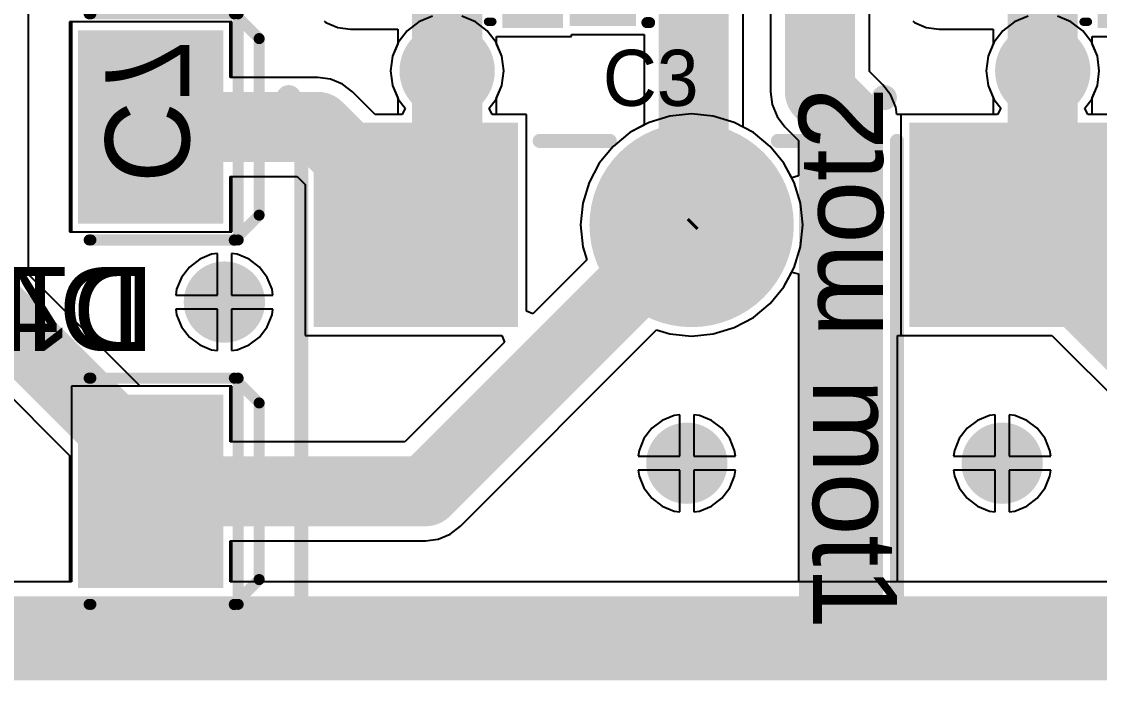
# Model space of a CAD drawing. Extents: x 60.8 to 138.7, y 69.3 to 128.3.
# Drawn here: x 84.97 to 104.51, y 69.34 to 81.28 of the extents above; entities that cross this region are included whole.
import ezdxf

# ---------------------------------------------------------------- set-up
doc = ezdxf.new("R2010")
doc.units = 0
doc.layers.get('0').update_dxf_attribs({"linetype": 'CONTINUOUS'})
for name, color, linetype in [('BOTTOMLAYER', 5, 'CONTINUOUS'), ('BOTTOMOVERLAY', 54, 'CONTINUOUS'), ('BOTTOMPASTE', 16, 'CONTINUOUS'), ('BOTTOMSOLDER', 6, 'CONTINUOUS'), ('MECHANICAL1', 6, 'CONTINUOUS'), ('MULTILAYER', 9, 'CONTINUOUS'), ('TOPLAYER', 1, 'CONTINUOUS'), ('TOPOVERLAY', 2, 'CONTINUOUS'), ('TOPPASTE', 8, 'CONTINUOUS'), ('TOPSOLDER', 216, 'CONTINUOUS')]:
    doc.layers.add(name, color=color, linetype=linetype)

# ---------------------------------------------------------------- blocks, each defined once
blk = doc.blocks.new('C0805C_9')
at = {"layer": 'TOPLAYER'}
for points in [[(-0.5, -0.85), (0.5, -0.85), (-0.5, 0.85), (0.5, 0.85)], [(1.15, -0.85), (2.15, -0.85), (1.15, 0.85), (2.15, 0.85)]]:
    blk.add_solid(points, dxfattribs=at)
at = {"layer": 'TOPOVERLAY', "const_width": 0.2}
for points in [[(0.8, 0.889), (0.85, 0.889)], [(0.8, -0.889), (0.85, -0.889)]]:
    blk.add_lwpolyline(points, dxfattribs=at)
at = {"layer": 'TOPOVERLAY', "const_width": 0.1}
for points in [[(0.75, 0.889, 1), (0.85, 0.889, 1)], [(0.8, 0.889, 1), (0.9, 0.889, 1)], [(0.75, -0.889, 1), (0.85, -0.889, 1)], [(0.8, -0.889, 1), (0.9, -0.889, 1)]]:
    blk.add_lwpolyline(points, format="xyb", close=True, dxfattribs=at)
at = {"layer": 'TOPPASTE'}
for points in [[(-0.5, -0.85), (0.5, -0.85), (-0.5, 0.85), (0.5, 0.85)], [(1.15, -0.85), (2.15, -0.85), (1.15, 0.85), (2.15, 0.85)]]:
    blk.add_solid(points, dxfattribs=at)
at = {"layer": 'TOPSOLDER'}
for points in [[(-0.602, -0.952), (0.602, -0.952), (-0.602, 0.952), (0.602, 0.952)], [(1.048, -0.952), (2.252, -0.952), (1.048, 0.952), (2.252, 0.952)]]:
    blk.add_solid(points, dxfattribs=at)
blk = doc.blocks.new('DSO_C2_X3_3_21')
at = {"layer": 'MECHANICAL1', "const_width": 0.1}
for points in [[(0, 0.2), (0, -0.2)], [(0.2, 0), (-0.2, 0)]]:
    blk.add_lwpolyline(points, dxfattribs=at)
at = {"layer": 'MECHANICAL1', "const_width": 0.05}
for points in [[(-0.025, 0.2, 1), (0.025, 0.2, 1)], [(-0.225, 0, 1), (-0.175, 0, 1)], [(0.175, 0, 1), (0.225, 0, 1)], [(-0.025, -0.2, 1), (0.025, -0.2, 1)]]:
    blk.add_lwpolyline(points, format="xyb", close=True, dxfattribs=at)
at = {"layer": 'TOPLAYER'}
for points in [[(-4.675, -1.65), (-2.275, -1.65), (-4.675, 1.65), (-2.275, 1.65)], [(2.275, -1.65), (4.675, -1.65), (2.275, 1.65), (4.675, 1.65)]]:
    blk.add_solid(points, dxfattribs=at)
at = {"layer": 'TOPOVERLAY', "const_width": 0.2}
for points in [[(-5.075, 2.05), (-5.075, -2.05)], [(-2.375, 2.05), (-5.075, 2.05)], [(4.975, 2.05), (2.375, 2.05)], [(5.425, 1.6), (4.975, 2.055)], [(5.425, 1.6), (5.425, -1.6)], [(5.425, -1.6), (4.975, -2.05)], [(-2.375, -2.05), (-5.075, -2.05)], [(4.975, -2.05), (2.375, -2.05)]]:
    blk.add_lwpolyline(points, dxfattribs=at)
at = {"layer": 'TOPOVERLAY', "const_width": 0.1}
for points in [[(-5.125, 2.05, 1), (-5.025, 2.05, 1)], [(-5.125, 2.05, 1), (-5.025, 2.05, 1)], [(-2.425, 2.05, 1), (-2.325, 2.05, 1)], [(2.325, 2.05, 1), (2.425, 2.05, 1)], [(4.925, 2.055, 1), (5.025, 2.055, 1)], [(4.925, 2.05, 1), (5.025, 2.05, 1)], [(5.375, 1.6, 1), (5.475, 1.6, 1)], [(5.375, 1.6, 1), (5.475, 1.6, 1)], [(5.375, -1.6, 1), (5.475, -1.6, 1)], [(5.375, -1.6, 1), (5.475, -1.6, 1)], [(-5.125, -2.05, 1), (-5.025, -2.05, 1)], [(-5.125, -2.05, 1), (-5.025, -2.05, 1)], [(-2.425, -2.05, 1), (-2.325, -2.05, 1)], [(2.325, -2.05, 1), (2.425, -2.05, 1)], [(4.925, -2.05, 1), (5.025, -2.05, 1)], [(4.925, -2.05, 1), (5.025, -2.05, 1)]]:
    blk.add_lwpolyline(points, format="xyb", close=True, dxfattribs=at)
at = {"layer": 'TOPPASTE'}
for points in [[(-4.675, -1.65), (-2.275, -1.65), (-4.675, 1.65), (-2.275, 1.65)], [(2.275, -1.65), (4.675, -1.65), (2.275, 1.65), (4.675, 1.65)]]:
    blk.add_solid(points, dxfattribs=at)
at = {"layer": 'TOPSOLDER'}
for points in [[(-4.777, -1.752), (-2.173, -1.752), (-4.777, 1.752), (-2.173, 1.752)], [(2.173, -1.752), (4.777, -1.752), (2.173, 1.752), (4.777, 1.752)]]:
    blk.add_solid(points, dxfattribs=at)
blk = doc.blocks.new('B__________________2____33')
at = {"layer": 'BOTTOMLAYER', "const_width": 1.75}
blk.add_lwpolyline([(1.625, 0, 1), (3.375, 0, 1)], format="xyb", close=True, dxfattribs=at)
at = {"layer": 'BOTTOMLAYER'}
blk.add_solid([(-0.75, 1.75), (-4.25, 1.75), (-0.75, -1.75), (-4.25, -1.75)], dxfattribs=at)
at = {"layer": 'BOTTOMSOLDER', "const_width": 1.852}
blk.add_lwpolyline([(1.574, 0, 1), (3.426, 0, 1)], format="xyb", close=True, dxfattribs=at)
at = {"layer": 'BOTTOMSOLDER'}
blk.add_solid([(-0.648, 1.852), (-4.352, 1.852), (-0.648, -1.852), (-4.352, -1.852)], dxfattribs=at)
at = {"layer": 'MULTILAYER', "const_width": 1.75}
blk.add_lwpolyline([(1.625, 0, 1), (3.375, 0, 1)], format="xyb", close=True, dxfattribs=at)
at = {"layer": 'MULTILAYER'}
blk.add_solid([(-0.75, 1.75), (-4.25, 1.75), (-0.75, -1.75), (-4.25, -1.75)], dxfattribs=at)
at = {"layer": 'TOPLAYER', "const_width": 1.75}
blk.add_lwpolyline([(1.625, 0, 1), (3.375, 0, 1)], format="xyb", close=True, dxfattribs=at)
at = {"layer": 'TOPLAYER'}
blk.add_solid([(-0.75, 1.75), (-4.25, 1.75), (-0.75, -1.75), (-4.25, -1.75)], dxfattribs=at)
at = {"layer": 'TOPOVERLAY'}
for points, const_width in [([(-4.702, 2.308, 1), (-4.902, 2.308, 1)], 0.254), ([(-4.965, 2.308, 1), (-4.838, 2.308, 1)], 0.127), ([(-4.765, 2.308, 1), (-4.638, 2.308, 1)], 0.127), ([(-4.636, 1.524, 1), (-4.508, 1.524, 1)], 0.127), ([(-0.318, 1.524, 1), (-0.191, 1.524, 1)], 0.127), ([(0.952, 1.524, 1), (1.079, 1.524, 1)], 0.127), ([(4, 1.524, 1), (4.128, 1.524, 1)], 0.127), ([(4.508, 1.524, 1), (4.636, 1.524, 1)], 0.127), ([(4.508, 1.524, 1), (4.636, 1.524, 1)], 0.127), ([(-4.636, -7.874, 1), (-4.508, -7.874, 1)], 0.127), ([(-4.636, -7.874, 1), (-4.508, -7.874, 1)], 0.127), ([(4.508, -7.874, 1), (4.636, -7.874, 1)], 0.127), ([(4.508, -7.874, 1), (4.636, -7.874, 1)], 0.127)]:
    blk.add_lwpolyline(points, format="xyb", close=True, dxfattribs=dict(at, const_width=const_width))
at = {"layer": 'TOPOVERLAY', "const_width": 0.254}
for points in [[(-4.572, -7.874), (-4.572, 1.524)], [(-0.254, 1.524), (1.016, 1.524)], [(4.064, 1.524), (4.572, 1.524)], [(4.572, -7.874), (4.572, 1.524)], [(-4.572, -7.874), (4.572, -7.874)]]:
    blk.add_lwpolyline(points, dxfattribs=at)
at = {"layer": 'TOPSOLDER', "const_width": 1.852}
blk.add_lwpolyline([(1.574, 0, 1), (3.426, 0, 1)], format="xyb", close=True, dxfattribs=at)
at = {"layer": 'TOPSOLDER'}
blk.add_solid([(-0.648, 1.852), (-4.352, 1.852), (-0.648, -1.852), (-4.352, -1.852)], dxfattribs=at)
blk = doc.blocks.new('B__________________2____34')
at = {"layer": 'BOTTOMLAYER', "const_width": 1.75}
blk.add_lwpolyline([(1.625, 0, 1), (3.375, 0, 1)], format="xyb", close=True, dxfattribs=at)
at = {"layer": 'BOTTOMLAYER'}
blk.add_solid([(-0.75, 1.75), (-4.25, 1.75), (-0.75, -1.75), (-4.25, -1.75)], dxfattribs=at)
at = {"layer": 'BOTTOMSOLDER', "const_width": 1.852}
blk.add_lwpolyline([(1.574, 0, 1), (3.426, 0, 1)], format="xyb", close=True, dxfattribs=at)
at = {"layer": 'BOTTOMSOLDER'}
blk.add_solid([(-0.648, 1.852), (-4.352, 1.852), (-0.648, -1.852), (-4.352, -1.852)], dxfattribs=at)
at = {"layer": 'MULTILAYER', "const_width": 1.75}
blk.add_lwpolyline([(1.625, 0, 1), (3.375, 0, 1)], format="xyb", close=True, dxfattribs=at)
at = {"layer": 'MULTILAYER'}
blk.add_solid([(-0.75, 1.75), (-4.25, 1.75), (-0.75, -1.75), (-4.25, -1.75)], dxfattribs=at)
at = {"layer": 'TOPLAYER', "const_width": 1.75}
blk.add_lwpolyline([(1.625, 0, 1), (3.375, 0, 1)], format="xyb", close=True, dxfattribs=at)
at = {"layer": 'TOPLAYER'}
blk.add_solid([(-0.75, 1.75), (-4.25, 1.75), (-0.75, -1.75), (-4.25, -1.75)], dxfattribs=at)
at = {"layer": 'TOPOVERLAY'}
for points, const_width in [([(-4.702, 2.308, 1), (-4.902, 2.308, 1)], 0.254), ([(-4.965, 2.308, 1), (-4.838, 2.308, 1)], 0.127), ([(-4.765, 2.308, 1), (-4.638, 2.308, 1)], 0.127), ([(-4.636, 1.524, 1), (-4.508, 1.524, 1)], 0.127), ([(-0.318, 1.524, 1), (-0.191, 1.524, 1)], 0.127), ([(0.952, 1.524, 1), (1.079, 1.524, 1)], 0.127), ([(4, 1.524, 1), (4.128, 1.524, 1)], 0.127), ([(4.508, 1.524, 1), (4.636, 1.524, 1)], 0.127), ([(4.508, 1.524, 1), (4.636, 1.524, 1)], 0.127), ([(-4.636, -7.874, 1), (-4.508, -7.874, 1)], 0.127), ([(-4.636, -7.874, 1), (-4.508, -7.874, 1)], 0.127), ([(4.508, -7.874, 1), (4.636, -7.874, 1)], 0.127), ([(4.508, -7.874, 1), (4.636, -7.874, 1)], 0.127)]:
    blk.add_lwpolyline(points, format="xyb", close=True, dxfattribs=dict(at, const_width=const_width))
at = {"layer": 'TOPOVERLAY', "const_width": 0.254}
for points in [[(-4.572, -7.874), (-4.572, 1.524)], [(-0.254, 1.524), (1.016, 1.524)], [(4.064, 1.524), (4.572, 1.524)], [(4.572, -7.874), (4.572, 1.524)], [(-4.572, -7.874), (4.572, -7.874)]]:
    blk.add_lwpolyline(points, dxfattribs=at)
at = {"layer": 'TOPSOLDER', "const_width": 1.852}
blk.add_lwpolyline([(1.574, 0, 1), (3.426, 0, 1)], format="xyb", close=True, dxfattribs=at)
at = {"layer": 'TOPSOLDER'}
blk.add_solid([(-0.648, 1.852), (-4.352, 1.852), (-0.648, -1.852), (-4.352, -1.852)], dxfattribs=at)
blk = doc.blocks.new('C0805R_40')
at = {"layer": 'TOPLAYER'}
for points in [[(-0.45, -0.775), (0.45, -0.775), (-0.45, 0.775), (0.45, 0.775)], [(1.1, -0.775), (2, -0.775), (1.1, 0.775), (2, 0.775)]]:
    blk.add_solid(points, dxfattribs=at)
at = {"layer": 'TOPOVERLAY', "const_width": 0.15}
for points in [[(0.81, 0.762), (0.73, 0.762)], [(0.81, -0.762), (0.73, -0.762)]]:
    blk.add_lwpolyline(points, dxfattribs=at)
at = {"layer": 'TOPOVERLAY', "const_width": 0.075}
for points in [[(0.693, 0.762, 1), (0.768, 0.762, 1)], [(0.773, 0.762, 1), (0.848, 0.762, 1)], [(0.693, -0.762, 1), (0.768, -0.762, 1)], [(0.773, -0.762, 1), (0.848, -0.762, 1)]]:
    blk.add_lwpolyline(points, format="xyb", close=True, dxfattribs=at)
at = {"layer": 'TOPPASTE'}
for points in [[(-0.45, -0.775), (0.45, -0.775), (-0.45, 0.775), (0.45, 0.775)], [(1.1, -0.775), (2, -0.775), (1.1, 0.775), (2, 0.775)]]:
    blk.add_solid(points, dxfattribs=at)
at = {"layer": 'TOPSOLDER'}
for points in [[(-0.552, -0.877), (0.552, -0.877), (-0.552, 0.877), (0.552, 0.877)], [(0.998, -0.877), (2.102, -0.877), (0.998, 0.877), (2.102, 0.877)]]:
    blk.add_solid(points, dxfattribs=at)
blk = doc.blocks.new('C0805R_41')
at = {"layer": 'TOPLAYER'}
for points in [[(-0.45, -0.775), (0.45, -0.775), (-0.45, 0.775), (0.45, 0.775)], [(1.1, -0.775), (2, -0.775), (1.1, 0.775), (2, 0.775)]]:
    blk.add_solid(points, dxfattribs=at)
at = {"layer": 'TOPOVERLAY', "const_width": 0.15}
for points in [[(0.81, 0.762), (0.73, 0.762)], [(0.81, -0.762), (0.73, -0.762)]]:
    blk.add_lwpolyline(points, dxfattribs=at)
at = {"layer": 'TOPOVERLAY', "const_width": 0.075}
for points in [[(0.693, 0.762, 1), (0.768, 0.762, 1)], [(0.773, 0.762, 1), (0.848, 0.762, 1)], [(0.693, -0.762, 1), (0.768, -0.762, 1)], [(0.773, -0.762, 1), (0.848, -0.762, 1)]]:
    blk.add_lwpolyline(points, format="xyb", close=True, dxfattribs=at)
at = {"layer": 'TOPPASTE'}
for points in [[(-0.45, -0.775), (0.45, -0.775), (-0.45, 0.775), (0.45, 0.775)], [(1.1, -0.775), (2, -0.775), (1.1, 0.775), (2, 0.775)]]:
    blk.add_solid(points, dxfattribs=at)
at = {"layer": 'TOPSOLDER'}
for points in [[(-0.552, -0.877), (0.552, -0.877), (-0.552, 0.877), (0.552, 0.877)], [(0.998, -0.877), (2.102, -0.877), (0.998, 0.877), (2.102, 0.877)]]:
    blk.add_solid(points, dxfattribs=at)
blk = doc.blocks.new('DSO_C2_X3_3_B_64')
at = {"layer": 'BOTTOMLAYER'}
for points in [[(-4.675, -1.65), (-2.275, -1.65), (-4.675, 1.65), (-2.275, 1.65)], [(2.275, -1.65), (4.675, -1.65), (2.275, 1.65), (4.675, 1.65)]]:
    blk.add_solid(points, dxfattribs=at)
at = {"layer": 'BOTTOMOVERLAY', "const_width": 0.2}
for points in [[(-5.075, -2.05), (-5.075, 2.05)], [(-5.075, 2.05), (-2.375, 2.05)], [(2.375, 2.05), (4.975, 2.05)], [(4.975, 2.05), (5.425, 1.6)], [(5.425, -1.6), (5.425, 1.6)], [(4.975, -2.055), (5.425, -1.6)], [(-5.075, -2.05), (-2.375, -2.05)], [(2.375, -2.05), (4.975, -2.05)]]:
    blk.add_lwpolyline(points, dxfattribs=at)
at = {"layer": 'BOTTOMOVERLAY', "const_width": 0.1}
for points in [[(-5.125, 2.05, 1), (-5.025, 2.05, 1)], [(-5.125, 2.05, 1), (-5.025, 2.05, 1)], [(-2.425, 2.05, 1), (-2.325, 2.05, 1)], [(2.325, 2.05, 1), (2.425, 2.05, 1)], [(4.925, 2.05, 1), (5.025, 2.05, 1)], [(4.925, 2.05, 1), (5.025, 2.05, 1)], [(5.375, 1.6, 1), (5.475, 1.6, 1)], [(5.375, 1.6, 1), (5.475, 1.6, 1)], [(5.375, -1.6, 1), (5.475, -1.6, 1)], [(5.375, -1.6, 1), (5.475, -1.6, 1)], [(-5.125, -2.05, 1), (-5.025, -2.05, 1)], [(-5.125, -2.05, 1), (-5.025, -2.05, 1)], [(-2.425, -2.05, 1), (-2.325, -2.05, 1)], [(2.325, -2.05, 1), (2.425, -2.05, 1)], [(4.925, -2.05, 1), (5.025, -2.05, 1)], [(4.925, -2.055, 1), (5.025, -2.055, 1)]]:
    blk.add_lwpolyline(points, format="xyb", close=True, dxfattribs=at)
at = {"layer": 'BOTTOMPASTE'}
for points in [[(-4.675, -1.65), (-2.275, -1.65), (-4.675, 1.65), (-2.275, 1.65)], [(2.275, -1.65), (4.675, -1.65), (2.275, 1.65), (4.675, 1.65)]]:
    blk.add_solid(points, dxfattribs=at)
at = {"layer": 'BOTTOMSOLDER'}
for points in [[(-4.777, -1.752), (-2.173, -1.752), (-4.777, 1.752), (-2.173, 1.752)], [(2.173, -1.752), (4.777, -1.752), (2.173, 1.752), (4.777, 1.752)]]:
    blk.add_solid(points, dxfattribs=at)
at = {"layer": 'MECHANICAL1', "const_width": 0.1}
for points in [[(0, -0.2), (0, 0.2)], [(-0.2, 0), (0.2, 0)]]:
    blk.add_lwpolyline(points, dxfattribs=at)
at = {"layer": 'MECHANICAL1', "const_width": 0.05}
for points in [[(-0.025, 0.2, 1), (0.025, 0.2, 1)], [(-0.225, 0, 1), (-0.175, 0, 1)], [(0.175, 0, 1), (0.225, 0, 1)], [(-0.025, -0.2, 1), (0.025, -0.2, 1)]]:
    blk.add_lwpolyline(points, format="xyb", close=True, dxfattribs=at)
blk = doc.blocks.new('DSO_C2_X3_3_66')
at = {"layer": 'MECHANICAL1', "const_width": 0.1}
for points in [[(0, 0.2), (0, -0.2)], [(0.2, 0), (-0.2, 0)]]:
    blk.add_lwpolyline(points, dxfattribs=at)
at = {"layer": 'MECHANICAL1', "const_width": 0.05}
for points in [[(-0.025, 0.2, 1), (0.025, 0.2, 1)], [(-0.225, 0, 1), (-0.175, 0, 1)], [(0.175, 0, 1), (0.225, 0, 1)], [(-0.025, -0.2, 1), (0.025, -0.2, 1)]]:
    blk.add_lwpolyline(points, format="xyb", close=True, dxfattribs=at)
at = {"layer": 'TOPLAYER'}
for points in [[(-4.675, -1.65), (-2.275, -1.65), (-4.675, 1.65), (-2.275, 1.65)], [(2.275, -1.65), (4.675, -1.65), (2.275, 1.65), (4.675, 1.65)]]:
    blk.add_solid(points, dxfattribs=at)
at = {"layer": 'TOPOVERLAY', "const_width": 0.2}
for points in [[(-5.075, 2.05), (-5.075, -2.05)], [(-2.375, 2.05), (-5.075, 2.05)], [(4.975, 2.05), (2.375, 2.05)], [(5.425, 1.6), (4.975, 2.055)], [(5.425, 1.6), (5.425, -1.6)], [(5.425, -1.6), (4.975, -2.05)], [(-2.375, -2.05), (-5.075, -2.05)], [(4.975, -2.05), (2.375, -2.05)]]:
    blk.add_lwpolyline(points, dxfattribs=at)
at = {"layer": 'TOPOVERLAY', "const_width": 0.1}
for points in [[(-5.125, 2.05, 1), (-5.025, 2.05, 1)], [(-5.125, 2.05, 1), (-5.025, 2.05, 1)], [(-2.425, 2.05, 1), (-2.325, 2.05, 1)], [(2.325, 2.05, 1), (2.425, 2.05, 1)], [(4.925, 2.055, 1), (5.025, 2.055, 1)], [(4.925, 2.05, 1), (5.025, 2.05, 1)], [(5.375, 1.6, 1), (5.475, 1.6, 1)], [(5.375, 1.6, 1), (5.475, 1.6, 1)], [(5.375, -1.6, 1), (5.475, -1.6, 1)], [(5.375, -1.6, 1), (5.475, -1.6, 1)], [(-5.125, -2.05, 1), (-5.025, -2.05, 1)], [(-5.125, -2.05, 1), (-5.025, -2.05, 1)], [(-2.425, -2.05, 1), (-2.325, -2.05, 1)], [(2.325, -2.05, 1), (2.425, -2.05, 1)], [(4.925, -2.05, 1), (5.025, -2.05, 1)], [(4.925, -2.05, 1), (5.025, -2.05, 1)]]:
    blk.add_lwpolyline(points, format="xyb", close=True, dxfattribs=at)
at = {"layer": 'TOPPASTE'}
for points in [[(-4.675, -1.65), (-2.275, -1.65), (-4.675, 1.65), (-2.275, 1.65)], [(2.275, -1.65), (4.675, -1.65), (2.275, 1.65), (4.675, 1.65)]]:
    blk.add_solid(points, dxfattribs=at)
at = {"layer": 'TOPSOLDER'}
for points in [[(-4.777, -1.752), (-2.173, -1.752), (-4.777, 1.752), (-2.173, 1.752)], [(2.173, -1.752), (4.777, -1.752), (2.173, 1.752), (4.777, 1.752)]]:
    blk.add_solid(points, dxfattribs=at)
blk = doc.blocks.new('DSO_C2_X3_3_B_68')
at = {"layer": 'BOTTOMLAYER'}
for points in [[(-4.675, -1.65), (-2.275, -1.65), (-4.675, 1.65), (-2.275, 1.65)], [(2.275, -1.65), (4.675, -1.65), (2.275, 1.65), (4.675, 1.65)]]:
    blk.add_solid(points, dxfattribs=at)
at = {"layer": 'BOTTOMOVERLAY', "const_width": 0.2}
for points in [[(-5.075, -2.05), (-5.075, 2.05)], [(-5.075, 2.05), (-2.375, 2.05)], [(2.375, 2.05), (4.975, 2.05)], [(4.975, 2.05), (5.425, 1.6)], [(5.425, -1.6), (5.425, 1.6)], [(4.975, -2.055), (5.425, -1.6)], [(-5.075, -2.05), (-2.375, -2.05)], [(2.375, -2.05), (4.975, -2.05)]]:
    blk.add_lwpolyline(points, dxfattribs=at)
at = {"layer": 'BOTTOMOVERLAY', "const_width": 0.1}
for points in [[(-5.125, 2.05, 1), (-5.025, 2.05, 1)], [(-5.125, 2.05, 1), (-5.025, 2.05, 1)], [(-2.425, 2.05, 1), (-2.325, 2.05, 1)], [(2.325, 2.05, 1), (2.425, 2.05, 1)], [(4.925, 2.05, 1), (5.025, 2.05, 1)], [(4.925, 2.05, 1), (5.025, 2.05, 1)], [(5.375, 1.6, 1), (5.475, 1.6, 1)], [(5.375, 1.6, 1), (5.475, 1.6, 1)], [(5.375, -1.6, 1), (5.475, -1.6, 1)], [(5.375, -1.6, 1), (5.475, -1.6, 1)], [(-5.125, -2.05, 1), (-5.025, -2.05, 1)], [(-5.125, -2.05, 1), (-5.025, -2.05, 1)], [(-2.425, -2.05, 1), (-2.325, -2.05, 1)], [(2.325, -2.05, 1), (2.425, -2.05, 1)], [(4.925, -2.05, 1), (5.025, -2.05, 1)], [(4.925, -2.055, 1), (5.025, -2.055, 1)]]:
    blk.add_lwpolyline(points, format="xyb", close=True, dxfattribs=at)
at = {"layer": 'BOTTOMPASTE'}
for points in [[(-4.675, -1.65), (-2.275, -1.65), (-4.675, 1.65), (-2.275, 1.65)], [(2.275, -1.65), (4.675, -1.65), (2.275, 1.65), (4.675, 1.65)]]:
    blk.add_solid(points, dxfattribs=at)
at = {"layer": 'BOTTOMSOLDER'}
for points in [[(-4.777, -1.752), (-2.173, -1.752), (-4.777, 1.752), (-2.173, 1.752)], [(2.173, -1.752), (4.777, -1.752), (2.173, 1.752), (4.777, 1.752)]]:
    blk.add_solid(points, dxfattribs=at)
at = {"layer": 'MECHANICAL1', "const_width": 0.1}
for points in [[(0, -0.2), (0, 0.2)], [(-0.2, 0), (0.2, 0)]]:
    blk.add_lwpolyline(points, dxfattribs=at)
at = {"layer": 'MECHANICAL1', "const_width": 0.05}
for points in [[(-0.025, 0.2, 1), (0.025, 0.2, 1)], [(-0.225, 0, 1), (-0.175, 0, 1)], [(0.175, 0, 1), (0.225, 0, 1)], [(-0.025, -0.2, 1), (0.025, -0.2, 1)]]:
    blk.add_lwpolyline(points, format="xyb", close=True, dxfattribs=at)

msp = doc.modelspace()

# ---------------------------------------------------------------- linework, layer by layer
at = {"layer": 'BOTTOMLAYER'}
for p, q in [((88.78, 81.279), (85.872, 81.279)), ((85.872, 81.279), (85.872, 77.471)), ((88.78, 80.272), (88.78, 81.279)), ((92.172, 81.278), (91.959, 81.116)), ((92.419, 81.381), (92.172, 81.278)), ((93.196, 81.278), (92.949, 81.381)), ((93.409, 81.116), (93.196, 81.278)), ((102.967, 81.278), (102.754, 81.116)), ((103.214, 81.381), (102.967, 81.278)), ((103.991, 81.278), (103.744, 81.381)), ((104.204, 81.116), (103.991, 81.278)), ((91.959, 81.116), (91.797, 80.903)), ((93.571, 80.903), (93.409, 81.116)), ((102.754, 81.116), (102.592, 80.903)), ((104.366, 80.903), (104.204, 81.116)), ((91.797, 80.903), (91.694, 80.656)), ((93.674, 80.656), (93.571, 80.903)), ((102.592, 80.903), (102.489, 80.656)), ((104.469, 80.656), (104.366, 80.903)), ((91.694, 80.656), (91.659, 80.391)), ((93.709, 80.391), (93.674, 80.656)), ((102.489, 80.656), (102.454, 80.391)), ((104.504, 80.391), (104.469, 80.656)), ((91.659, 80.391), (91.694, 80.126)), ((93.674, 80.126), (93.709, 80.391)), ((102.454, 80.391), (102.489, 80.126)), ((104.469, 80.126), (104.504, 80.391)), ((90.337, 80.272), (88.78, 80.272)), ((90.569, 80.241), (90.337, 80.272)), ((90.785, 80.151), (90.569, 80.241)), ((90.971, 80.009), (90.785, 80.151)), ((91.694, 80.126), (91.797, 79.879)), ((93.571, 79.879), (93.674, 80.126)), ((102.489, 80.126), (102.592, 79.879)), ((104.366, 79.879), (104.469, 80.126)), ((91.379, 79.601), (90.971, 80.009)), ((91.797, 79.879), (91.922, 79.715)), ((91.922, 79.715), (91.866, 79.601)), ((93.446, 79.715), (93.571, 79.879)), ((93.502, 79.601), (93.446, 79.715)), ((102.592, 79.879), (102.717, 79.715)), ((102.717, 79.715), (102.661, 79.601)), ((104.241, 79.715), (104.366, 79.879)), ((104.297, 79.601), (104.241, 79.715)), ((91.866, 79.601), (91.379, 79.601)), ((94.119, 79.601), (93.502, 79.601)), ((94.119, 76.035), (94.119, 79.601)), ((96.722, 79.572), (96.344, 79.457)), ((97.115, 79.611), (96.722, 79.572)), ((97.508, 79.572), (97.115, 79.611)), ((97.886, 79.457), (97.508, 79.572)), ((102.661, 79.601), (100.906, 79.601)), ((100.906, 79.601), (100.906, 75.593)), ((104.914, 79.601), (104.297, 79.601)), ((96.344, 79.457), (95.996, 79.271)), ((98.234, 79.271), (97.886, 79.457)), ((95.996, 79.271), (95.691, 79.021)), ((98.539, 79.021), (98.234, 79.271)), ((95.691, 79.021), (95.441, 78.716)), ((98.789, 78.716), (98.539, 79.021)), ((95.441, 78.716), (95.255, 78.368)), ((98.975, 78.368), (98.789, 78.716)), ((88.78, 77.471), (88.78, 78.478)), ((88.78, 78.478), (89.966, 78.478)), ((89.966, 78.478), (90.111, 78.333)), ((95.255, 78.368), (95.14, 77.99)), ((99.09, 77.99), (98.975, 78.368)), ((90.111, 78.333), (90.111, 75.593)), ((95.14, 77.99), (95.101, 77.597)), ((99.129, 77.597), (99.09, 77.99)), ((95.101, 77.597), (95.14, 77.204)), ((99.09, 77.204), (99.129, 77.597)), ((85.872, 77.471), (88.78, 77.471)), ((95.14, 77.204), (95.213, 76.963)), ((98.975, 76.826), (99.09, 77.204)), ((88.198, 76.977), (88.012, 76.834)), ((88.414, 77.066), (88.198, 76.977)), ((88.519, 77.08), (88.414, 77.066)), ((88.519, 76.327), (88.519, 77.08)), ((88.878, 77.066), (88.773, 77.08)), ((88.773, 77.08), (88.773, 76.327)), ((89.094, 76.977), (88.878, 77.066)), ((89.28, 76.834), (89.094, 76.977)), ((88.012, 76.834), (87.869, 76.648)), ((89.423, 76.648), (89.28, 76.834)), ((95.213, 76.963), (94.236, 75.986)), ((98.789, 76.478), (98.975, 76.826)), ((87.869, 76.648), (87.78, 76.432)), ((89.512, 76.432), (89.423, 76.648)), ((87.78, 76.432), (87.766, 76.327)), ((89.526, 76.327), (89.512, 76.432)), ((98.539, 76.173), (98.789, 76.478)), ((87.766, 76.327), (88.519, 76.327)), ((88.773, 76.327), (89.526, 76.327)), ((88.519, 76.073), (87.766, 76.073)), ((87.766, 76.073), (87.78, 75.968)), ((88.519, 75.32), (88.519, 76.073)), ((89.526, 76.073), (88.773, 76.073)), ((88.773, 76.073), (88.773, 75.32)), ((89.512, 75.968), (89.526, 76.073)), ((94.236, 75.986), (94.119, 76.035)), ((98.234, 75.923), (98.539, 76.173)), ((87.78, 75.968), (87.869, 75.752)), ((89.423, 75.752), (89.512, 75.968)), ((97.886, 75.737), (98.234, 75.923)), ((87.869, 75.752), (88.012, 75.566)), ((89.28, 75.566), (89.423, 75.752)), ((92.923, 72.137), (96.481, 75.695)), ((96.481, 75.695), (96.722, 75.622)), ((96.722, 75.622), (97.115, 75.583)), ((97.115, 75.583), (97.508, 75.622)), ((97.508, 75.622), (97.886, 75.737)), ((88.012, 75.566), (88.198, 75.423)), ((88.198, 75.423), (88.414, 75.334)), ((88.878, 75.334), (89.094, 75.423)), ((89.094, 75.423), (89.28, 75.566)), ((90.111, 75.593), (93.677, 75.593)), ((93.726, 75.476), (91.917, 73.668)), ((93.677, 75.593), (93.726, 75.476)), ((100.906, 75.593), (103.646, 75.593)), ((103.646, 75.593), (107.102, 72.137)), ((88.414, 75.334), (88.519, 75.32)), ((88.773, 75.32), (88.878, 75.334)), ((88.78, 74.675), (85.872, 74.675)), ((85.872, 74.675), (85.872, 71.129)), ((88.78, 73.668), (88.78, 74.675)), ((96.58, 74.056), (96.394, 73.913)), ((96.796, 74.145), (96.58, 74.056)), ((96.901, 74.159), (96.796, 74.145)), ((96.901, 73.406), (96.901, 74.159)), ((97.26, 74.145), (97.155, 74.159)), ((97.155, 74.159), (97.155, 73.406)), ((97.476, 74.056), (97.26, 74.145)), ((97.662, 73.913), (97.476, 74.056)), ((102.295, 74.056), (102.109, 73.913)), ((102.511, 74.145), (102.295, 74.056)), ((102.616, 74.159), (102.511, 74.145)), ((102.616, 73.406), (102.616, 74.159)), ((102.975, 74.145), (102.87, 74.159)), ((102.87, 74.159), (102.87, 73.406)), ((103.191, 74.056), (102.975, 74.145)), ((103.377, 73.913), (103.191, 74.056)), ((96.394, 73.913), (96.251, 73.727)), ((97.805, 73.727), (97.662, 73.913)), ((102.109, 73.913), (101.966, 73.727)), ((103.52, 73.727), (103.377, 73.913)), ((91.917, 73.668), (88.78, 73.668)), ((96.251, 73.727), (96.162, 73.511)), ((97.894, 73.511), (97.805, 73.727)), ((101.966, 73.727), (101.877, 73.511)), ((103.609, 73.511), (103.52, 73.727)), ((96.162, 73.511), (96.148, 73.406)), ((97.908, 73.406), (97.894, 73.511)), ((101.877, 73.511), (101.863, 73.406)), ((103.623, 73.406), (103.609, 73.511)), ((96.148, 73.406), (96.901, 73.406)), ((97.155, 73.406), (97.908, 73.406)), ((101.863, 73.406), (102.616, 73.406)), ((102.87, 73.406), (103.623, 73.406)), ((96.901, 73.152), (96.148, 73.152)), ((96.148, 73.152), (96.162, 73.047)), ((96.901, 72.399), (96.901, 73.152)), ((97.908, 73.152), (97.155, 73.152)), ((97.155, 73.152), (97.155, 72.399)), ((97.894, 73.047), (97.908, 73.152)), ((102.616, 73.152), (101.863, 73.152)), ((101.863, 73.152), (101.877, 73.047)), ((102.616, 72.399), (102.616, 73.152)), ((103.623, 73.152), (102.87, 73.152)), ((102.87, 73.152), (102.87, 72.399)), ((103.609, 73.047), (103.623, 73.152)), ((96.162, 73.047), (96.251, 72.831)), ((97.805, 72.831), (97.894, 73.047)), ((101.877, 73.047), (101.966, 72.831)), ((103.52, 72.831), (103.609, 73.047)), ((96.251, 72.831), (96.394, 72.645)), ((97.662, 72.645), (97.805, 72.831)), ((101.966, 72.831), (102.109, 72.645)), ((103.377, 72.645), (103.52, 72.831)), ((96.394, 72.645), (96.58, 72.502)), ((96.58, 72.502), (96.796, 72.413)), ((97.26, 72.413), (97.476, 72.502)), ((97.476, 72.502), (97.662, 72.645)), ((102.109, 72.645), (102.295, 72.502)), ((102.295, 72.502), (102.511, 72.413)), ((102.975, 72.413), (103.191, 72.502)), ((103.191, 72.502), (103.377, 72.645)), ((96.796, 72.413), (96.901, 72.399)), ((97.155, 72.399), (97.26, 72.413)), ((102.511, 72.413), (102.616, 72.399)), ((102.87, 72.399), (102.975, 72.413)), ((92.737, 71.994), (92.923, 72.137)), ((92.289, 71.874), (92.521, 71.905)), ((92.521, 71.905), (92.737, 71.994)), ((88.78, 71.129), (88.78, 71.874)), ((88.78, 71.874), (92.289, 71.874)), ((85.872, 71.129), (82.794, 71.129)), ((111.022, 71.129), (88.78, 71.129))]:
    msp.add_line(p, q, dxfattribs=at)
for points, const_width in [([(92.303, 80.391, 1), (93.065, 80.391, 1)], 0.762), ([(103.098, 80.391, 1), (103.86, 80.391, 1)], 0.762), ([(87.008, 79.375, 1), (87.643, 79.375, 1)], 0.635), ([(90.02, 79.375, 1), (90.655, 79.375, 1)], 0.635), ([(90.02, 79.375, 1), (90.655, 79.375, 1)], 0.635), ([(91.797, 77.597, 1), (92.432, 77.597, 1)], 0.635), ([(96.798, 77.597, 1), (97.433, 77.597, 1)], 0.635), ([(102.592, 77.597, 1), (103.227, 77.597, 1)], 0.635), ([(88.328, 76.2, 1), (88.963, 76.2, 1)], 0.635), ([(96.71, 73.279, 1), (97.346, 73.279, 1)], 0.635), ([(102.425, 73.279, 1), (103.061, 73.279, 1)], 0.635), ([(87.008, 72.771, 1), (87.643, 72.771, 1)], 0.635), ([(91.971, 72.771, 1), (92.606, 72.771, 1)], 0.635), ([(91.971, 72.771, 1), (92.606, 72.771, 1)], 0.635)]:
    msp.add_lwpolyline(points, format="xyb", close=True, dxfattribs=dict(at, const_width=const_width))
at = {"layer": 'BOTTOMLAYER', "const_width": 1.27}
for points in [[(87.326, 79.375), (90.337, 79.375)], [(90.337, 79.375), (92.115, 77.597)], [(92.289, 72.771), (97.115, 77.597)], [(102.91, 77.597), (107.736, 72.771)], [(87.326, 72.771), (92.289, 72.771)], [(82.422, 70.232), (116.968, 70.232)]]:
    msp.add_lwpolyline(points, dxfattribs=at)
at = {"layer": 'BOTTOMSOLDER'}
for points, const_width in [([(92.252, 80.391, 1), (93.116, 80.391, 1)], 0.864), ([(103.047, 80.391, 1), (103.911, 80.391, 1)], 0.864), ([(88.278, 76.2, 1), (89.014, 76.2, 1)], 0.737), ([(96.66, 73.279, 1), (97.396, 73.279, 1)], 0.737), ([(102.375, 73.279, 1), (103.111, 73.279, 1)], 0.737)]:
    msp.add_lwpolyline(points, format="xyb", close=True, dxfattribs=dict(at, const_width=const_width))
at = {"layer": 'MECHANICAL1', "const_width": 0.254}
msp.add_lwpolyline([(65.278, 69.469), (125.73, 69.469)], dxfattribs=at)
at = {"layer": 'MULTILAYER'}
for points, const_width in [([(92.303, 80.391, 1), (93.065, 80.391, 1)], 0.762), ([(103.098, 80.391, 1), (103.86, 80.391, 1)], 0.762), ([(88.328, 76.2, 1), (88.963, 76.2, 1)], 0.635), ([(96.71, 73.279, 1), (97.346, 73.279, 1)], 0.635), ([(102.425, 73.279, 1), (103.061, 73.279, 1)], 0.635)]:
    msp.add_lwpolyline(points, format="xyb", close=True, dxfattribs=dict(at, const_width=const_width))
at = {"layer": 'TOPLAYER'}
for p, q in [((100.338, 80.381), (100.338, 84.494)), ((98.544, 84.034), (98.544, 80.01)), ((85.098, 76.698), (85.098, 82.559)), ((98.051, 79.369), (98.051, 82.154)), ((88.749, 81.279), (85.841, 81.279)), ((85.841, 81.279), (85.841, 77.471)), ((88.749, 80.272), (88.749, 81.279)), ((90.454, 81.289), (90.484, 81.266)), ((101.122, 81.289), (101.153, 81.265)), ((90.484, 81.266), (90.7, 81.177)), ((90.7, 81.177), (90.932, 81.146)), ((90.932, 81.146), (91.787, 81.146)), ((91.787, 81.146), (91.787, 80.881)), ((101.153, 81.265), (101.369, 81.176)), ((101.369, 81.176), (101.601, 81.145)), ((101.601, 81.145), (102.582, 81.145)), ((102.582, 81.145), (102.582, 80.881)), ((93.581, 80.881), (93.581, 81.013)), ((93.581, 81.013), (94.938, 81.013)), ((94.938, 81.013), (94.938, 81.05)), ((94.938, 81.05), (96.257, 81.05)), ((96.257, 81.05), (96.257, 79.411)), ((104.376, 80.881), (104.376, 81.013)), ((104.376, 81.013), (105.733, 81.013)), ((91.787, 80.881), (91.694, 80.656)), ((93.674, 80.656), (93.581, 80.881)), ((102.582, 80.881), (102.489, 80.656)), ((104.469, 80.656), (104.376, 80.881)), ((91.694, 80.656), (91.659, 80.391)), ((93.709, 80.391), (93.674, 80.656)), ((102.489, 80.656), (102.454, 80.391)), ((104.504, 80.391), (104.469, 80.656)), ((91.659, 80.391), (91.694, 80.126)), ((93.674, 80.126), (93.709, 80.391)), ((100.583, 80.136), (100.338, 80.381)), ((102.454, 80.391), (102.489, 80.126)), ((104.469, 80.126), (104.504, 80.391)), ((90.337, 80.272), (88.749, 80.272)), ((90.569, 80.241), (90.337, 80.272)), ((90.785, 80.152), (90.569, 80.241)), ((90.971, 80.009), (90.785, 80.152)), ((91.694, 80.126), (91.787, 79.901)), ((93.581, 79.901), (93.674, 80.126)), ((100.726, 79.95), (100.583, 80.136)), ((102.489, 80.126), (102.582, 79.901)), ((104.376, 79.901), (104.469, 80.126)), ((91.379, 79.601), (90.971, 80.009)), ((98.544, 80.01), (98.544, 80.01)), ((98.544, 80.01), (98.544, 80.01)), ((98.544, 80.01), (98.575, 79.778)), ((100.815, 79.734), (100.726, 79.95)), ((91.787, 79.901), (91.787, 79.601)), ((93.581, 79.601), (93.581, 79.901)), ((98.575, 79.778), (98.664, 79.562)), ((100.833, 79.601), (100.815, 79.734)), ((102.582, 79.901), (102.582, 79.601)), ((104.376, 79.601), (104.376, 79.901)), ((91.787, 79.601), (91.379, 79.601)), ((94.119, 79.601), (93.581, 79.601)), ((94.119, 76.035), (94.119, 79.601)), ((98.664, 79.562), (98.807, 79.376)), ((100.906, 79.601), (100.833, 79.601)), ((102.582, 79.601), (100.906, 79.601)), ((100.906, 79.601), (100.906, 79.601)), ((104.914, 79.601), (104.376, 79.601)), ((96.257, 79.411), (95.996, 79.271)), ((98.234, 79.271), (98.051, 79.369)), ((98.807, 79.376), (99.052, 79.131)), ((95.996, 79.271), (95.691, 79.021)), ((98.539, 79.021), (98.234, 79.271)), ((99.052, 79.131), (99.052, 78.485)), ((95.691, 79.021), (95.441, 78.716)), ((98.789, 78.716), (98.539, 79.021)), ((95.441, 78.716), (95.255, 78.368)), ((98.929, 78.454), (98.789, 78.716)), ((88.749, 77.471), (88.749, 78.478)), ((88.749, 78.478), (89.966, 78.478)), ((89.966, 78.478), (90.111, 78.333)), ((95.255, 78.368), (95.14, 77.99)), ((99.052, 78.485), (98.929, 78.454)), ((90.111, 78.333), (90.111, 75.593)), ((95.14, 77.99), (95.101, 77.597)), ((95.101, 77.597), (95.14, 77.204)), ((85.841, 77.471), (88.749, 77.471)), ((95.14, 77.204), (95.213, 76.963)), ((88.198, 76.977), (88.012, 76.834)), ((88.414, 77.066), (88.198, 76.977)), ((88.519, 77.08), (88.414, 77.066)), ((88.519, 76.327), (88.519, 77.08)), ((88.878, 77.066), (88.773, 77.08)), ((88.773, 77.08), (88.773, 76.327)), ((89.094, 76.977), (88.878, 77.066)), ((89.28, 76.834), (89.094, 76.977)), ((88.012, 76.834), (87.869, 76.648)), ((89.423, 76.648), (89.28, 76.834)), ((95.213, 76.963), (94.236, 75.986)), ((87.121, 74.675), (85.098, 76.698)), ((87.869, 76.648), (87.78, 76.432)), ((89.512, 76.432), (89.423, 76.648)), ((98.789, 76.478), (98.929, 76.74)), ((98.929, 76.74), (99.052, 76.709)), ((99.052, 76.709), (99.052, 71.128)), ((87.78, 76.432), (87.766, 76.327)), ((89.526, 76.327), (89.512, 76.432)), ((98.539, 76.173), (98.789, 76.478)), ((87.766, 76.327), (88.519, 76.327)), ((88.773, 76.327), (89.526, 76.327)), ((88.519, 76.073), (87.766, 76.073)), ((87.766, 76.073), (87.78, 75.968)), ((88.519, 75.32), (88.519, 76.073)), ((89.526, 76.073), (88.773, 76.073)), ((88.773, 76.073), (88.773, 75.32)), ((89.512, 75.968), (89.526, 76.073)), ((94.236, 75.986), (94.119, 76.035)), ((98.234, 75.923), (98.539, 76.173)), ((87.78, 75.968), (87.869, 75.752)), ((89.423, 75.752), (89.512, 75.968)), ((97.886, 75.737), (98.234, 75.923)), ((83.567, 75.693), (85.841, 73.419)), ((87.869, 75.752), (88.012, 75.566)), ((89.28, 75.566), (89.423, 75.752)), ((92.923, 72.137), (96.481, 75.695)), ((96.481, 75.695), (96.722, 75.622)), ((96.722, 75.622), (97.115, 75.583)), ((97.115, 75.583), (97.508, 75.622)), ((97.508, 75.622), (97.886, 75.737)), ((88.012, 75.566), (88.198, 75.423)), ((88.198, 75.423), (88.414, 75.334)), ((88.878, 75.334), (89.094, 75.423)), ((89.094, 75.423), (89.28, 75.566)), ((90.111, 75.593), (93.677, 75.593)), ((93.726, 75.476), (91.918, 73.668)), ((93.677, 75.593), (93.726, 75.476)), ((100.846, 71.128), (100.846, 75.593)), ((100.846, 75.593), (100.906, 75.593)), ((100.906, 75.593), (100.906, 75.593)), ((100.906, 75.593), (103.646, 75.593)), ((103.646, 75.593), (107.102, 72.137)), ((88.414, 75.334), (88.519, 75.32)), ((88.773, 75.32), (88.878, 75.334)), ((88.749, 74.675), (87.121, 74.675)), ((88.749, 73.668), (88.749, 74.675)), ((96.58, 74.056), (96.394, 73.913)), ((96.796, 74.145), (96.58, 74.056)), ((96.901, 74.159), (96.796, 74.145)), ((96.901, 73.406), (96.901, 74.159)), ((97.26, 74.145), (97.155, 74.159)), ((97.155, 74.159), (97.155, 73.406)), ((97.476, 74.056), (97.26, 74.145)), ((97.662, 73.913), (97.476, 74.056)), ((102.295, 74.056), (102.109, 73.913)), ((102.511, 74.145), (102.295, 74.056)), ((102.616, 74.159), (102.511, 74.145)), ((102.616, 73.406), (102.616, 74.159)), ((102.975, 74.145), (102.87, 74.159)), ((102.87, 74.159), (102.87, 73.406)), ((103.191, 74.056), (102.975, 74.145)), ((103.377, 73.913), (103.191, 74.056)), ((96.394, 73.913), (96.251, 73.727)), ((97.805, 73.727), (97.662, 73.913)), ((102.109, 73.913), (101.966, 73.727)), ((103.52, 73.727), (103.377, 73.913)), ((91.918, 73.668), (88.749, 73.668)), ((96.251, 73.727), (96.162, 73.511)), ((97.894, 73.511), (97.805, 73.727)), ((101.966, 73.727), (101.877, 73.511)), ((103.609, 73.511), (103.52, 73.727)), ((96.162, 73.511), (96.148, 73.406)), ((97.908, 73.406), (97.894, 73.511)), ((101.877, 73.511), (101.863, 73.406)), ((103.623, 73.406), (103.609, 73.511)), ((85.841, 73.419), (85.841, 71.128)), ((96.148, 73.406), (96.901, 73.406)), ((97.155, 73.406), (97.908, 73.406)), ((101.863, 73.406), (102.616, 73.406)), ((102.87, 73.406), (103.623, 73.406)), ((96.901, 73.152), (96.148, 73.152)), ((96.148, 73.152), (96.162, 73.047)), ((96.901, 72.399), (96.901, 73.152)), ((97.908, 73.152), (97.155, 73.152)), ((97.155, 73.152), (97.155, 72.399)), ((97.894, 73.047), (97.908, 73.152)), ((102.616, 73.152), (101.863, 73.152)), ((101.863, 73.152), (101.877, 73.047)), ((102.616, 72.399), (102.616, 73.152)), ((103.623, 73.152), (102.87, 73.152)), ((102.87, 73.152), (102.87, 72.399)), ((103.609, 73.047), (103.623, 73.152)), ((96.162, 73.047), (96.251, 72.831)), ((97.805, 72.831), (97.894, 73.047)), ((101.877, 73.047), (101.966, 72.831)), ((103.52, 72.831), (103.609, 73.047)), ((96.251, 72.831), (96.394, 72.645)), ((97.662, 72.645), (97.805, 72.831)), ((101.966, 72.831), (102.109, 72.645)), ((103.377, 72.645), (103.52, 72.831)), ((96.394, 72.645), (96.58, 72.502)), ((96.58, 72.502), (96.796, 72.413)), ((97.26, 72.413), (97.476, 72.502)), ((97.476, 72.502), (97.662, 72.645)), ((102.109, 72.645), (102.295, 72.502)), ((102.295, 72.502), (102.511, 72.413)), ((102.975, 72.413), (103.191, 72.502)), ((103.191, 72.502), (103.377, 72.645)), ((96.796, 72.413), (96.901, 72.399)), ((97.155, 72.399), (97.26, 72.413)), ((102.511, 72.413), (102.616, 72.399)), ((102.87, 72.399), (102.975, 72.413)), ((92.737, 71.994), (92.923, 72.137)), ((92.923, 72.137), (92.923, 72.137)), ((92.923, 72.137), (92.923, 72.137)), ((92.289, 71.874), (92.521, 71.905)), ((92.521, 71.905), (92.737, 71.994)), ((88.749, 71.128), (88.749, 71.874)), ((88.749, 71.874), (92.289, 71.874)), ((85.841, 71.128), (82.794, 71.128)), ((99.052, 71.128), (88.749, 71.128)), ((111.022, 71.128), (100.846, 71.128))]:
    msp.add_line(p, q, dxfattribs=at)
for points, const_width in [([(99.441, 80.01), (99.441, 85.217)], 1.27), ([(92.684, 78.166), (92.684, 82.042)], 1.27), ([(97.154, 77.636), (97.154, 82.154)], 1.27), ([(103.479, 78.166), (103.479, 82.042)], 1.27), ([(99.441, 80.01), (99.949, 79.502)], 1.27), ([(99.949, 70.231), (99.949, 79.502)], 1.27), ([(87.295, 79.375), (90.337, 79.375)], 1.27), ([(90.337, 79.375), (92.115, 77.597)], 1.27), ([(92.115, 77.597), (92.684, 78.166)], 1.27), ([(102.91, 77.597), (103.479, 78.166)], 1.27), ([(92.289, 72.771), (97.115, 77.597)], 1.27), ([(102.91, 77.597), (107.736, 72.771)], 1.27), ([(97.115, 77.597), (97.154, 77.636)], 0.254), ([(84.201, 76.327), (87.295, 73.233)], 1.27), ([(87.295, 72.771), (92.289, 72.771)], 1.27), ([(87.295, 72.771), (87.295, 73.233)], 0.254), ([(82.423, 70.231), (99.949, 70.231)], 1.27), ([(100.076, 70.231), (116.886, 70.231)], 1.27)]:
    msp.add_lwpolyline(points, dxfattribs=dict(at, const_width=const_width))
for points, const_width in [([(92.303, 80.391, 1), (93.065, 80.391, 1)], 0.762), ([(103.098, 80.391, 1), (103.86, 80.391, 1)], 0.762), ([(99.123, 80.01, 1), (99.758, 80.01, 1)], 0.635), ([(99.123, 80.01, 1), (99.758, 80.01, 1)], 0.635), ([(99.631, 79.502, 1), (100.266, 79.502, 1)], 0.635), ([(99.631, 79.502, 1), (100.266, 79.502, 1)], 0.635), ([(86.977, 79.375, 1), (87.612, 79.375, 1)], 0.635), ([(90.019, 79.375, 1), (90.654, 79.375, 1)], 0.635), ([(90.019, 79.375, 1), (90.654, 79.375, 1)], 0.635), ([(92.367, 78.166, 1), (93.002, 78.166, 1)], 0.635), ([(92.367, 78.166, 1), (93.002, 78.166, 1)], 0.635), ([(103.162, 78.166, 1), (103.797, 78.166, 1)], 0.635), ([(103.162, 78.166, 1), (103.797, 78.166, 1)], 0.635), ([(91.797, 77.597, 1), (92.432, 77.597, 1)], 0.635), ([(91.797, 77.597, 1), (92.432, 77.597, 1)], 0.635), ([(96.798, 77.597, 1), (97.433, 77.597, 1)], 0.635), ([(96.836, 77.636, 1), (97.471, 77.636, 1)], 0.635), ([(102.592, 77.597, 1), (103.227, 77.597, 1)], 0.635), ([(102.592, 77.597, 1), (103.227, 77.597, 1)], 0.635), ([(97.09, 77.636, 1), (97.217, 77.636, 1)], 0.127), ([(97.052, 77.597, 1), (97.179, 77.597, 1)], 0.127), ([(88.328, 76.2, 1), (88.963, 76.2, 1)], 0.635), ([(86.977, 73.233, 1), (87.612, 73.233, 1)], 0.635), ([(96.71, 73.279, 1), (97.346, 73.279, 1)], 0.635), ([(102.425, 73.279, 1), (103.061, 73.279, 1)], 0.635), ([(86.977, 72.771, 1), (87.612, 72.771, 1)], 0.635), ([(87.231, 73.233, 1), (87.358, 73.233, 1)], 0.127), ([(91.972, 72.771, 1), (92.607, 72.771, 1)], 0.635), ([(91.972, 72.771, 1), (92.607, 72.771, 1)], 0.635), ([(87.231, 72.771, 1), (87.358, 72.771, 1)], 0.127), ([(99.631, 70.231, 1), (100.266, 70.231, 1)], 0.635), ([(99.631, 70.231, 1), (100.266, 70.231, 1)], 0.635), ([(99.758, 70.231, 1), (100.394, 70.231, 1)], 0.635)]:
    msp.add_lwpolyline(points, format="xyb", close=True, dxfattribs=dict(at, const_width=const_width))
at = {"layer": 'TOPSOLDER'}
for points, const_width in [([(92.252, 80.391, 1), (93.116, 80.391, 1)], 0.864), ([(103.047, 80.391, 1), (103.911, 80.391, 1)], 0.864), ([(88.278, 76.2, 1), (89.014, 76.2, 1)], 0.737), ([(96.66, 73.279, 1), (97.396, 73.279, 1)], 0.737), ([(102.375, 73.279, 1), (103.111, 73.279, 1)], 0.737)]:
    msp.add_lwpolyline(points, format="xyb", close=True, dxfattribs=dict(at, const_width=const_width))

# ---------------------------------------------------------------- block references
for name, p, rotation in [('C0805C_9', (95.504, 82.154), 360), ('C0805R_40', (94.234, 82.042), 180), ('C0805R_41', (105.029, 82.042), 180), ('DSO_C2_X3_3_21', (83.82, 79.375), 180), ('DSO_C2_X3_3_B_68', (83.851, 79.375), 360), ('B__________________2____33', (94.615, 77.597), 360), ('B__________________2____34', (105.41, 77.597), 360), ('DSO_C2_X3_3_66', (83.82, 72.771), 180), ('DSO_C2_X3_3_B_64', (83.851, 72.771), 360)]:
    msp.add_blockref(name, p, dxfattribs=dict(rotation=rotation))

# ---------------------------------------------------------------- texts
at = {"layer": 'BOTTOMOVERLAY', "text_generation_flag": 2}
msp.add_text('C7', height=1.524, rotation=270, dxfattribs=at).set_placement((86.487, 78.359))
msp.add_text('D4', height=1.524, dxfattribs=at).set_placement((87.122, 75.311))
at = {"layer": 'TOPOVERLAY'}
msp.add_text('C3', height=1.016, dxfattribs=at).set_placement((95.504, 79.756))
for s, rotation, p in [('mot2', 90, (100.584, 75.565)), ('D1', 180, (87.376, 76.835)), ('mot1', 270, (99.314, 74.803))]:
    msp.add_text(s, height=1.524, rotation=rotation, dxfattribs=at).set_placement(p)

doc.saveas('drawing.dxf')
